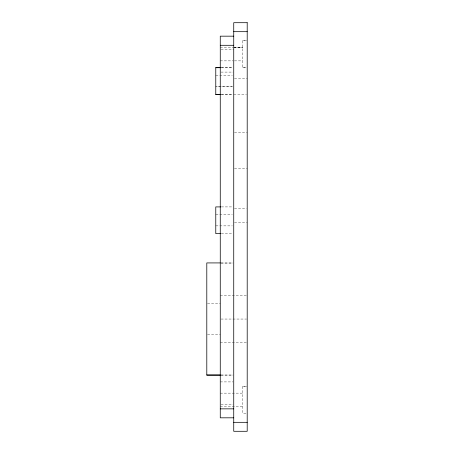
<?xml version="1.0" encoding="UTF-8"?>
<svg xmlns="http://www.w3.org/2000/svg" width="454" height="454" viewBox="0 0 454 454"><rect width="100%" height="100%" fill="white"/><g stroke="black" fill="none" stroke-linecap="round" stroke-linejoin="round"><path stroke-width="0.34" stroke-dasharray="2.27 1.7" d="M246.562 40.684L242.714 40.684L242.714 67.578L246.562 67.578M242.714 40.764L246.562 40.764M220.264 47.398L233.027 47.335M234.429 47.398L242.714 47.398M220.973 49.639L233.736 49.639M220.264 60.864L233.027 60.864M234.429 60.864L242.714 60.864M242.714 67.498L246.562 67.498M221.302 67.601L232.352 67.601M221.291 67.72L232.352 67.714M220.973 72.09L233.027 72.09M215.763 75.478L232.352 75.46M234.446 78.837L247.203 78.826M221.291 94.426L232.352 94.426M221.302 94.54L232.352 94.54M233.736 94.54L246.499 94.54M234.446 132.699L247.203 132.71M234.446 168.667L247.203 168.667M221.302 206.911L232.352 206.911M234.446 208.732L246.499 208.732M215.775 214.651L232.352 214.663M234.446 222.466L247.203 222.471M215.775 225.865L232.352 225.876M221.302 233.617L232.352 233.623M220.973 262.923L233.027 262.923M220.973 263.127L233.027 263.127M220.264 295.719L246.499 295.719M207.501 303.334L220.264 303.334M220.973 319.049L246.499 319.049M207.501 334.763L220.264 334.763M220.264 342.378L246.499 342.378M220.973 374.964L233.027 374.964M220.973 375.174L233.027 375.174M220.264 381.91L233.027 381.91M246.562 386.405L242.714 386.405L242.714 413.333L246.562 413.276M242.714 386.462L246.562 386.462M220.264 393.141L242.714 393.141M220.973 404.361L233.027 404.361M220.264 406.597L242.714 406.597M233.736 47.398L242.714 47.625L233.736 47.335M232.352 86.669L215.763 86.669L232.352 86.686"/><path stroke-width="0.68" d="M233.736 31.678L247.203 31.678M233.736 36.172L220.264 36.172L220.264 417.828L233.736 417.811M220.264 45.298L233.736 45.298M220.61 67.601L215.775 67.601L215.775 94.54L220.61 94.54M215.763 67.714L220.599 67.72M215.763 94.426L220.599 94.426M220.61 206.911L215.775 206.911L215.775 233.623L220.61 233.617M220.264 262.923L206.797 262.923L206.797 375.174L220.264 375.174M206.797 374.964L220.264 374.964M220.264 408.85L233.736 408.85M233.736 422.322L247.203 422.322M247.203 22.7L233.736 22.7L233.736 431.294L247.203 431.294L247.203 22.7"/></g></svg>
